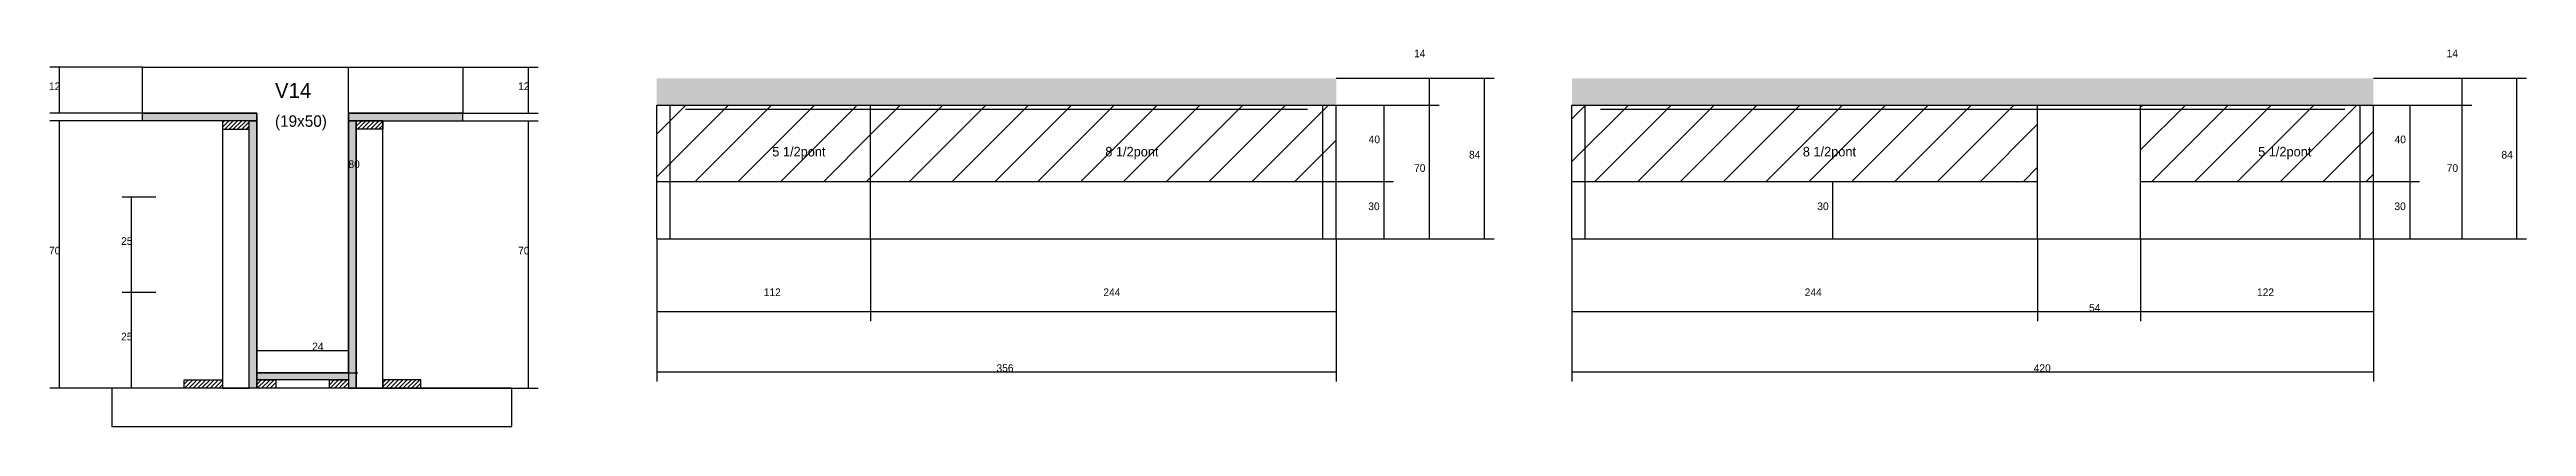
# Model space of a CAD drawing. Header units: metres. Extents: x 129589 to 135216, y 30315 to 31340.
# Drawn here: x 133918 to 135216, y 31058 to 31255 of the extents above; entities that cross this region are included whole.
import ezdxf

# ---------------------------------------------------------------- set-up
doc = ezdxf.new("R2010")
doc.units = ezdxf.units.M
for name, color, linetype in [('CONCRETO', 251, 'Continuous'), ('COTA', 4, 'Continuous'), ('Cota Seção (2x)', 4, 'Continuous'), ('Hachura', 253, 'Continuous'), ('Madeira', 126, 'Continuous'), ('NOMENCLATURA', 7, 'Continuous'), ('Painéis', 200, 'Continuous'), ('SARR_2.2x7', 40, 'Continuous'), ('Texto Seção', 7, 'Continuous')]:
    doc.layers.add(name, color=color, linetype=linetype)

msp = doc.modelspace()

# ---------------------------------------------------------------- hatches: boundary and pattern name
at = {"layer": 'COTA'}
h = msp.add_hatch(dxfattribs=at)
h.set_pattern_fill('AR-CONC', scale=0.03)
h.paths.add_polyline_path([(134592.7, 31225.9), (134592.7, 31239.9), (134236.7, 31239.9), (134236.7, 31225.9)])
h = msp.add_hatch(dxfattribs=at)
h.set_pattern_fill('AR-CONC', scale=0.03)
h.paths.add_polyline_path([(135136.2, 31225.9), (135136.2, 31239.9), (134716.2, 31239.9), (134716.2, 31225.9)])
at = {"layer": 'Hachura'}
h = msp.add_hatch(color=8, dxfattribs=at)
h.dxf.hatch_style = 1
h.paths.add_polyline_path([(133967.1, 31217.7), (133967.1, 31221.7), (133967.1, 31221.7), (134027.1, 31221.7), (134027.1, 31221.7), (134027.1, 31217.7), (134027.1, 31217.7), (133967.1, 31217.7)])
h = msp.add_hatch(dxfattribs=at)
h.set_pattern_fill('ANSI31', scale=0.5)
h.paths.add_polyline_path([(134009.1, 31217.7), (134009.1, 31213.3), (134009.1, 31213.3), (134023.1, 31213.3), (134023.1, 31213.3), (134023.1, 31217.7), (134023.1, 31217.7), (134009.1, 31217.7)])
h = msp.add_hatch(color=8, dxfattribs=at)
h.dxf.hatch_style = 1
h.paths.add_polyline_path([(134023.1, 31217.7), (134027.1, 31217.7), (134027.1, 31217.7), (134027.1, 31077.7), (134027.1, 31077.7), (134023.1, 31077.7), (134023.1, 31077.7), (134023.1, 31217.7)])
h = msp.add_hatch(color=8, dxfattribs=at)
h.dxf.hatch_style = 1
h.paths.add_polyline_path([(134135.1, 31217.7), (134135.1, 31221.7), (134135.1, 31221.7), (134075.1, 31221.7), (134075.1, 31221.7), (134075.1, 31217.7), (134075.1, 31217.7), (134135.1, 31217.7)])
h = msp.add_hatch(color=8, dxfattribs=at)
h.dxf.hatch_style = 1
h.paths.add_polyline_path([(134079.1, 31217.7), (134075.1, 31217.7), (134075.1, 31217.7), (134075.1, 31077.7), (134075.1, 31077.7), (134079.1, 31077.7), (134079.1, 31077.7), (134079.1, 31217.7)])
h = msp.add_hatch(dxfattribs=at)
h.set_pattern_fill('ANSI31', scale=0.5)
h.paths.add_polyline_path([(134093.1, 31217.7), (134093.1, 31213.3), (134093.1, 31213.3), (134079.1, 31213.3), (134079.1, 31213.3), (134079.1, 31217.7), (134079.1, 31217.7), (134093.1, 31217.7)])
h = msp.add_hatch(dxfattribs=at)
h.set_pattern_fill('ANSI31', scale=5)
h.paths.add_polyline_path([(134236.7, 31225.9), (134236.7, 31185.9), (134348.7, 31185.9), (134348.7, 31225.9)])
h = msp.add_hatch(dxfattribs=at)
h.set_pattern_fill('ANSI31', scale=5)
h.paths.add_polyline_path([(134592.7, 31185.9), (134592.7, 31225.9), (134348.7, 31225.9), (134348.7, 31185.9)])
h = msp.add_hatch(dxfattribs=at)
h.set_pattern_fill('ANSI31', scale=5)
h.paths.add_polyline_path([(134960.2, 31185.9), (134960.2, 31225.9), (134716.2, 31225.9), (134716.2, 31185.9)])
h = msp.add_hatch(dxfattribs=at)
h.set_pattern_fill('ANSI31', scale=5)
h.paths.add_polyline_path([(135014.2, 31225.9), (135014.2, 31185.9), (135136.2, 31185.9), (135136.2, 31225.9)])
h = msp.add_hatch(color=8, dxfattribs=at)
h.dxf.hatch_style = 1
h.paths.add_polyline_path([(134027.1, 31082.1), (134027.1, 31085.7), (134027.1, 31085.7), (134075.1, 31085.7), (134075.1, 31085.7), (134075.1, 31082.1), (134075.1, 31082.1), (134027.1, 31082.1)])
h = msp.add_hatch(dxfattribs=at)
h.set_pattern_fill('ANSI31', scale=0.5)
h.paths.add_polyline_path([(133989.1, 31077.7), (133989.1, 31082.1), (133989.1, 31082.1), (134009.1, 31082.1), (134009.1, 31082.1), (134009.1, 31077.7), (134009.1, 31077.7), (133989.1, 31077.7)])
h = msp.add_hatch(dxfattribs=at)
h.set_pattern_fill('ANSI31', scale=0.5)
h.paths.add_polyline_path([(134027.1, 31077.7), (134027.1, 31082.1), (134027.1, 31082.1), (134037.1, 31082.1), (134037.1, 31082.1), (134037.1, 31077.7), (134037.1, 31077.7), (134027.1, 31077.7)])
h = msp.add_hatch(dxfattribs=at)
h.set_pattern_fill('ANSI31', scale=0.5)
h.paths.add_polyline_path([(134065.1, 31077.7), (134065.1, 31082.1), (134065.1, 31082.1), (134075.1, 31082.1), (134075.1, 31082.1), (134075.1, 31077.7), (134075.1, 31077.7), (134065.1, 31077.7)])
h = msp.add_hatch(dxfattribs=at)
h.set_pattern_fill('ANSI31', scale=0.5)
h.paths.add_polyline_path([(134113.1, 31077.7), (134113.1, 31082.1), (134113.1, 31082.1), (134093.1, 31082.1), (134093.1, 31082.1), (134093.1, 31077.7), (134093.1, 31077.7), (134113.1, 31077.7)])

# ---------------------------------------------------------------- linework, layer by layer
at = {"layer": 'CONCRETO'}
msp.add_lwpolyline([(134075.1, 31221.7), (134075.1, 31211.7), (134075.1, 31085.7), (134027.1, 31085.7), (134027.1, 31221.7), (133967.1, 31221.7), (133967.1, 31245.7), (134075.1, 31245.7), (134135.1, 31245.7), (134135.1, 31221.7)], close=True, dxfattribs=at)
at = {"layer": 'COTA'}
for p, q in [((133967.1, 31245.7), (133918.7, 31245.7)), ((133923.7, 31221.7), (133923.7, 31245.7)), ((134135.1, 31245.7), (134174.5, 31245.7)), ((134169.5, 31221.7), (134169.5, 31245.7)), ((134592.7, 31239.9), (134646.6, 31239.9)), ((134592.7, 31239.9), (134675.4, 31239.9)), ((134641.6, 31225.9), (134641.6, 31239.9)), ((134670.4, 31155.9), (134670.4, 31239.9)), ((135136.2, 31239.9), (135187.7, 31239.9)), ((135136.2, 31239.9), (135216.4, 31239.9)), ((135182.7, 31225.9), (135182.7, 31239.9)), ((135211.4, 31155.9), (135211.4, 31239.9)), ((133967.1, 31221.7), (133918.7, 31221.7)), ((133967.1, 31217.7), (133918.7, 31217.7)), ((133923.7, 31077.7), (133923.7, 31217.7)), ((134093.1, 31217.7), (134174.5, 31217.7)), ((134135.1, 31221.7), (134174.5, 31221.7)), ((134169.5, 31077.7), (134169.5, 31217.7)), ((134592.7, 31225.9), (134646.6, 31225.9)), ((134592.7, 31225.9), (134646.6, 31225.9)), ((134592.7, 31225.9), (134622.8, 31225.9)), ((134617.8, 31185.9), (134617.8, 31225.9)), ((134641.6, 31155.9), (134641.6, 31225.9)), ((135136.2, 31225.9), (135187.7, 31225.9)), ((135136.2, 31225.9), (135187.7, 31225.9)), ((135136.2, 31225.9), (135160.4, 31225.9)), ((135155.4, 31185.9), (135155.4, 31225.9)), ((135182.7, 31155.9), (135182.7, 31225.9)), ((133974.1, 31177.7), (133956.5, 31177.7)), ((133961.5, 31127.7), (133961.5, 31177.7)), ((134592.7, 31185.9), (134622.8, 31185.9)), ((134592.7, 31185.9), (134622.8, 31185.9)), ((134617.8, 31155.9), (134617.8, 31185.9)), ((134838.2, 31185.9), (134858, 31185.9)), ((134853, 31155.9), (134853, 31185.9)), ((135136.2, 31185.9), (135160.4, 31185.9)), ((135136.2, 31185.9), (135160.4, 31185.9)), ((135155.4, 31155.9), (135155.4, 31185.9)), ((134236.7, 31155.9), (134236.7, 31081.2)), ((134236.7, 31155.9), (134236.7, 31112.8)), ((134348.7, 31155.9), (134348.7, 31112.8)), ((134348.7, 31155.9), (134348.7, 31112.8)), ((134592.7, 31155.9), (134592.7, 31112.8)), ((134592.7, 31155.9), (134592.7, 31081.2)), ((134592.7, 31155.9), (134646.6, 31155.9)), ((134592.7, 31155.9), (134675.4, 31155.9)), ((134592.7, 31155.9), (134622.8, 31155.9)), ((134716.2, 31155.9), (134716.2, 31112.8)), ((134716.2, 31155.9), (134716.2, 31081.2)), ((134838.2, 31155.9), (134858, 31155.9)), ((134960.2, 31155.9), (134960.2, 31112.8)), ((134960.2, 31155.9), (134960.2, 31112.8)), ((135014.2, 31155.9), (135014.2, 31112.8)), ((135014.2, 31155.9), (135014.2, 31112.8)), ((135136.2, 31155.9), (135136.2, 31081.2)), ((135136.2, 31155.9), (135187.7, 31155.9)), ((135136.2, 31155.9), (135216.4, 31155.9)), ((135136.2, 31155.9), (135136.2, 31112.8)), ((135136.2, 31155.9), (135160.4, 31155.9)), ((133974.1, 31127.7), (133956.5, 31127.7)), ((133974.1, 31127.7), (133956.5, 31127.7)), ((133961.5, 31077.7), (133961.5, 31127.7)), ((134236.7, 31117.8), (134348.7, 31117.8)), ((134348.7, 31117.8), (134592.7, 31117.8)), ((134716.2, 31117.8), (134960.2, 31117.8)), ((134960.2, 31117.8), (135014.2, 31117.8)), ((135014.2, 31117.8), (135136.2, 31117.8)), ((134236.7, 31086.2), (134592.7, 31086.2)), ((134716.2, 31086.2), (135136.2, 31086.2)), ((133989.1, 31077.7), (133918.7, 31077.7)), ((133974.1, 31077.7), (133956.5, 31077.7)), ((134113.1, 31077.7), (134174.5, 31077.7))]:
    msp.add_line(p, q, dxfattribs=at)
at = {"layer": 'Cota Seção (2x)'}
for p, q in [((134027.1, 31245.7), (134080.1, 31245.7)), ((134075.1, 31085.7), (134075.1, 31245.7)), ((134027.1, 31085.7), (134027.1, 31102.5)), ((134075.1, 31085.7), (134075.1, 31102.5)), ((134027.1, 31097.5), (134075.1, 31097.5)), ((134027.1, 31085.7), (134080.1, 31085.7))]:
    msp.add_line(p, q, dxfattribs=at)
at = {"layer": 'Madeira'}
for points in [[(134009.1, 31217.7), (134009.1, 31213.3), (134023.1, 31213.3), (134023.1, 31217.7)], [(134009.1, 31077.7), (134023.1, 31077.7), (134023.1, 31217.7), (134009.1, 31217.7)], [(134093.1, 31217.7), (134093.1, 31213.3), (134079.1, 31213.3), (134079.1, 31217.7)], [(134093.1, 31217.7), (134079.1, 31217.7), (134079.1, 31077.7), (134093.1, 31077.7)], [(133951.2, 31057.7), (134160.8, 31057.7), (134160.8, 31077.7), (133951.2, 31077.7)], [(133989.1, 31077.7), (133989.1, 31082.1), (134009.1, 31082.1), (134009.1, 31077.7)], [(134027.1, 31077.7), (134027.1, 31082.1), (134037.1, 31082.1), (134037.1, 31077.7)], [(134065.1, 31077.7), (134065.1, 31082.1), (134075.1, 31082.1), (134075.1, 31077.7)], [(134113.1, 31077.7), (134113.1, 31082.1), (134093.1, 31082.1), (134093.1, 31077.7)]]:
    msp.add_lwpolyline(points, close=True, dxfattribs=at)
at = {"layer": 'Painéis'}
for p, q in [((133967.1, 31221.7), (134027.1, 31221.7)), ((134075.1, 31221.7), (134135.1, 31221.7)), ((134236.7, 31225.9), (134592.7, 31225.9)), ((134236.7, 31155.9), (134236.7, 31225.9)), ((134348.7, 31155.9), (134348.7, 31225.9)), ((134592.7, 31155.9), (134592.7, 31225.9)), ((134716.2, 31225.9), (135136.2, 31225.9)), ((134716.2, 31155.9), (134716.2, 31225.9)), ((134960.2, 31155.9), (134960.2, 31225.9)), ((135014.2, 31155.9), (135014.2, 31225.9)), ((135136.2, 31155.9), (135136.2, 31225.9)), ((134236.7, 31185.9), (134592.7, 31185.9)), ((134716.2, 31185.9), (134960.2, 31185.9)), ((135014.2, 31185.9), (135136.2, 31185.9)), ((134236.7, 31155.9), (134592.7, 31155.9)), ((134716.2, 31155.9), (135136.2, 31155.9))]:
    msp.add_line(p, q, dxfattribs=at)
for points in [[(133967.1, 31217.7), (133967.1, 31221.7), (134027.1, 31221.7), (134027.1, 31217.7)], [(134023.1, 31217.7), (134027.1, 31217.7), (134027.1, 31077.7), (134023.1, 31077.7)], [(134135.1, 31217.7), (134135.1, 31221.7), (134075.1, 31221.7), (134075.1, 31217.7)], [(134079.1, 31217.7), (134075.1, 31217.7), (134075.1, 31077.7), (134079.1, 31077.7)], [(134027.1, 31082.1), (134027.1, 31085.7), (134075.1, 31085.7), (134075.1, 31082.1)]]:
    msp.add_lwpolyline(points, close=True, dxfattribs=at)
at = {"layer": 'SARR_2.2x7'}
for p, q in [((134243.7, 31155.9), (134243.7, 31225.9)), ((134251.7, 31223.7), (134348.7, 31223.7)), ((134348.7, 31223.7), (134577.7, 31223.7)), ((134585.7, 31155.9), (134585.7, 31225.9)), ((134723.2, 31155.9), (134723.2, 31225.9)), ((134731.2, 31223.7), (134960.2, 31223.7)), ((134960.2, 31223.7), (135014.2, 31223.7)), ((135014.2, 31223.7), (135121.2, 31223.7)), ((135129.2, 31155.9), (135129.2, 31225.9))]:
    msp.add_line(p, q, dxfattribs=at)

# ---------------------------------------------------------------- texts
at = {"layer": 'COTA'}
for s, p in [('14', (134633.5, 31250.9)), ('14', (135174.6, 31250.9)), ('12', (133918.2, 31233.7)), ('12', (134164, 31233.7)), ('40', (134609.7, 31205.9)), ('40', (135147.3, 31205.9)), ('70', (134633.5, 31190.9)), ('84', (134662.3, 31197.9)), ('70', (135174.6, 31190.9)), ('84', (135203.3, 31197.9)), ('30', (134609.5, 31170.9)), ('30', (134844.8, 31170.9)), ('30', (135147.2, 31170.9)), ('70', (133918.2, 31147.7)), ('25', (133956, 31152.7)), ('70', (134164, 31147.7)), ('112', (134292.7, 31125.9)), ('244', (134470.7, 31125.9)), ('244', (134838.2, 31125.9)), ('122', (135075.2, 31125.9)), ('54', (134987.2, 31117.8)), ('25', (133956, 31102.7)), ('356', (134414.7, 31086.2)), ('420', (134958.2, 31086.2))]:
    msp.add_text(s, height=4, dxfattribs=at).set_placement(p)
at = {"layer": 'Cota Seção (2x)'}
for s, p in [('80', (134075.1, 31192.9)), ('24', (134056.1, 31097.5))]:
    msp.add_text(s, height=4, dxfattribs=at).set_placement(p)
at = {"layer": 'NOMENCLATURA'}
for s, p in [('5 1/2pont', (134297.2, 31199)), ('8 1/2pont', (134471.7, 31199)), ('8 1/2pont', (134837.2, 31199)), ('5 1/2pont', (135075.8, 31199))]:
    msp.add_text(s, height=5, dxfattribs=at).set_placement(p)
at = {"layer": 'Texto Seção'}
for s, height, p in [('V14', 8, (134036.6, 31229.5)), ('(19x50)', 6, (134036.6, 31214.5))]:
    msp.add_text(s, height=height, dxfattribs=at).set_placement(p)

doc.saveas('drawing.dxf')
